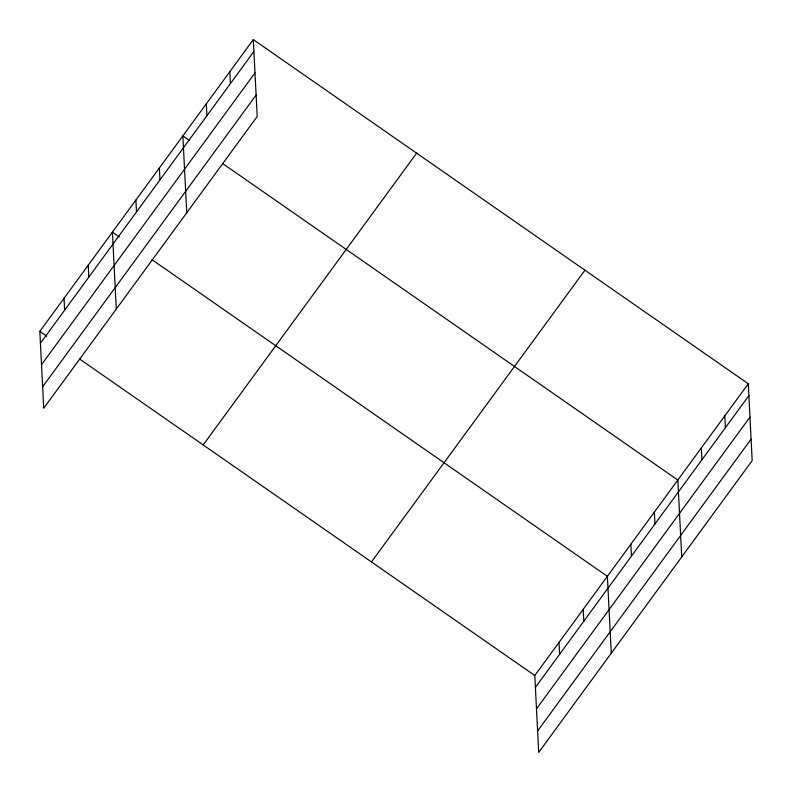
<?xml version="1.0" encoding="UTF-8"?>
<svg xmlns="http://www.w3.org/2000/svg" width="792" height="792" viewBox="0 0 792 792"><rect width="100%" height="100%" fill="white"/><g stroke="black" fill="none" stroke-linecap="round" stroke-linejoin="round"><path stroke-width="1.19" d="M253.301 39.6L257.202 116.483L43.718 408.236L39.828 331.363L253.301 39.6L748.282 383.764L752.172 460.637L538.699 752.4L534.798 675.517L748.282 383.764M40.432 343.233L253.905 51.47M41.511 364.686L254.994 72.923M42.629 386.783L256.113 95.03M203.168 444.936L416.651 153.173M371.458 561.944L584.942 270.191M535.402 687.387L748.876 395.624M536.491 708.84L749.965 417.087M537.61 730.947L751.083 439.184M189.783 140.699L182.853 135.877L186.754 212.761M222.453 163.409L677.833 480.041L681.724 556.924M119.335 236.976L112.405 232.165L116.305 309.038M152.005 259.697L607.385 576.319L611.276 653.202M39.828 331.363L46.758 336.174M79.428 358.895L534.798 675.517M724.799 415.85L725.403 427.72M701.316 447.945L701.92 459.815M654.35 512.137L654.954 524.007M630.868 544.223L631.471 556.093M583.189 609.385L583.793 621.255M558.994 642.451L559.597 654.321M229.819 71.696L230.422 83.566M206.336 103.792L206.94 115.652M159.37 167.973L159.974 179.843M135.887 200.069L136.491 211.939M88.219 265.231L88.813 277.101M64.023 298.297L64.617 310.167"/></g></svg>
